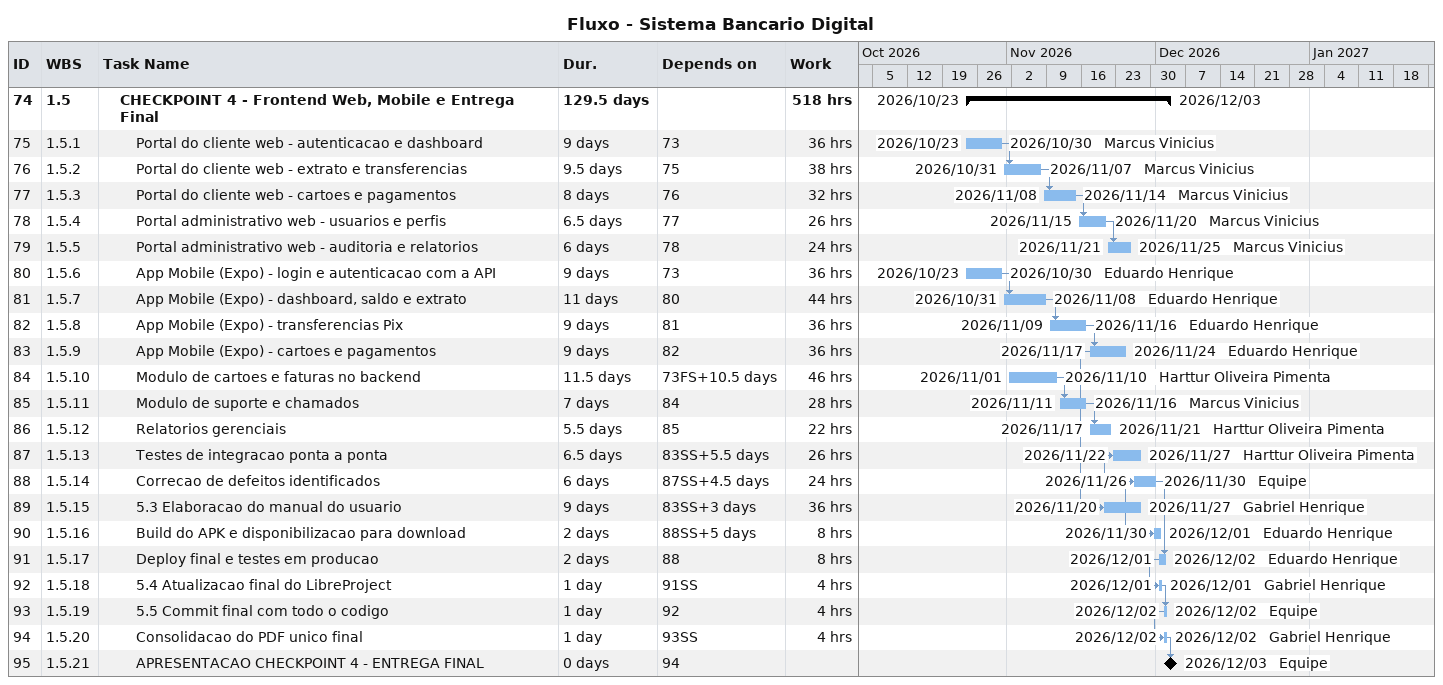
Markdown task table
Fluxo - Sistema Bancario Digital

| ID | WBS | Task | Duration | Start | Finish | Predecessors | Resources | Work (h) |
|---|---|---|---|---|---|---|---|---|
| 74 | 1.5 | **CHECKPOINT 4 - Frontend Web, Mobile e Entrega Final** | 129.5d | 2026-10-23 | 2026-12-03 |  |  | 518 |
| 75 | 1.5.1 | Portal do cliente web - autenticacao e dashboard | 9d | 2026-10-23 | 2026-10-30 | 73 | Marcus Vinicius | 36 |
| 76 | 1.5.2 | Portal do cliente web - extrato e transferencias | 9.5d | 2026-10-31 | 2026-11-07 | 75 | Marcus Vinicius | 38 |
| 77 | 1.5.3 | Portal do cliente web - cartoes e pagamentos | 8d | 2026-11-08 | 2026-11-14 | 76 | Marcus Vinicius | 32 |
| 78 | 1.5.4 | Portal administrativo web - usuarios e perfis | 6.5d | 2026-11-15 | 2026-11-20 | 77 | Marcus Vinicius | 26 |
| 79 | 1.5.5 | Portal administrativo web - auditoria e relatorios | 6d | 2026-11-21 | 2026-11-25 | 78 | Marcus Vinicius | 24 |
| 80 | 1.5.6 | App Mobile (Expo) - login e autenticacao com a API | 9d | 2026-10-23 | 2026-10-30 | 73 | Eduardo Henrique | 36 |
| 81 | 1.5.7 | App Mobile (Expo) - dashboard, saldo e extrato | 11d | 2026-10-31 | 2026-11-08 | 80 | Eduardo Henrique | 44 |
| 82 | 1.5.8 | App Mobile (Expo) - transferencias Pix | 9d | 2026-11-09 | 2026-11-16 | 81 | Eduardo Henrique | 36 |
| 83 | 1.5.9 | App Mobile (Expo) - cartoes e pagamentos | 9d | 2026-11-17 | 2026-11-24 | 82 | Eduardo Henrique | 36 |
| 84 | 1.5.10 | Modulo de cartoes e faturas no backend | 11.5d | 2026-11-01 | 2026-11-10 | 73FS+10.5d | Harttur Oliveira Pimenta | 46 |
| 85 | 1.5.11 | Modulo de suporte e chamados | 7d | 2026-11-11 | 2026-11-16 | 84 | Marcus Vinicius | 28 |
| 86 | 1.5.12 | Relatorios gerenciais | 5.5d | 2026-11-17 | 2026-11-21 | 85 | Harttur Oliveira Pimenta | 22 |
| 87 | 1.5.13 | Testes de integracao ponta a ponta | 6.5d | 2026-11-22 | 2026-11-27 | 83SS+5.5d | Harttur Oliveira Pimenta | 26 |
| 88 | 1.5.14 | Correcao de defeitos identificados | 6d | 2026-11-26 | 2026-11-30 | 87SS+4.5d | Equipe | 24 |
| 89 | 1.5.15 | 5.3 Elaboracao do manual do usuario | 9d | 2026-11-20 | 2026-11-27 | 83SS+3d | Gabriel Henrique | 36 |
| 90 | 1.5.16 | Build do APK e disponibilizacao para download | 2d | 2026-11-30 | 2026-12-01 | 88SS+5d | Eduardo Henrique | 8 |
| 91 | 1.5.17 | Deploy final e testes em producao | 2d | 2026-12-01 | 2026-12-02 | 88 | Eduardo Henrique | 8 |
| 92 | 1.5.18 | 5.4 Atualizacao final do LibreProject | 1d | 2026-12-01 | 2026-12-01 | 91SS | Gabriel Henrique | 4 |
| 93 | 1.5.19 | 5.5 Commit final com todo o codigo | 1d | 2026-12-02 | 2026-12-02 | 92 | Equipe | 4 |
| 94 | 1.5.20 | Consolidacao do PDF unico final | 1d | 2026-12-02 | 2026-12-02 | 93SS | Gabriel Henrique | 4 |
| 95 | 1.5.21 | APRESENTACAO CHECKPOINT 4 - ENTREGA FINAL | 0d | 2026-12-03 | 2026-12-03 | 94 | Equipe |  |
